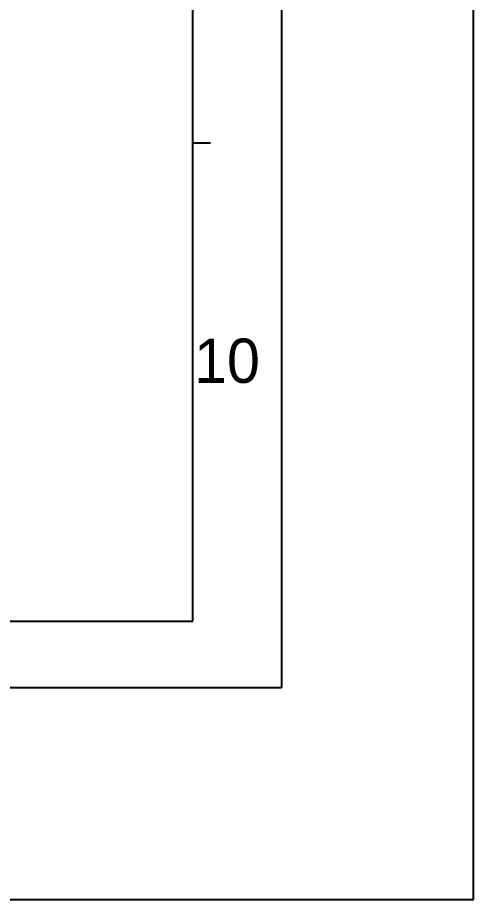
# Model space of a CAD drawing. Header units: millimetres. Extents: x 0 to 841, y 0 to 594.
# Drawn here: x 789.6 to 841, y 0 to 99.5 of the extents above; entities that cross this region are included whole.
import ezdxf

# ---------------------------------------------------------------- set-up
doc = ezdxf.new("R2010")
doc.units = ezdxf.units.MM
doc.header["$LTSCALE"] = 46.255
doc.layers.get('0').update_dxf_attribs({"linetype": 'CONTINUOUS'})
doc.styles.add('TEXTSTYLE_2', font='txt')

msp = doc.modelspace()

# ---------------------------------------------------------------- linework, layer by layer
at = {"color": 7, "linetype": 'CONTINUOUS'}
for p, q in [((841, 0), (841, 594)), ((819.342, 574.885), (819.342, 23.885)), ((809.342, 31.385), (809.342, 566.885)), ((809.342, 85.385), (811.342, 85.385)), ((25.842, 31.385), (809.342, 31.385)), ((819.342, 23.885), (16.342, 23.885)), ((0, 0), (841, 0))]:
    msp.add_line(p, q, dxfattribs=at)

# ---------------------------------------------------------------- texts
at = {"color": 7, "linetype": 'CONTINUOUS', "insert": (809.484, 63.302), "char_height": 5, "width": 10, "attachment_point": 1, "line_spacing_factor": 0.9, "style": 'TEXTSTYLE_2'}
msp.add_mtext('10', dxfattribs=at)

doc.saveas('drawing.dxf')
